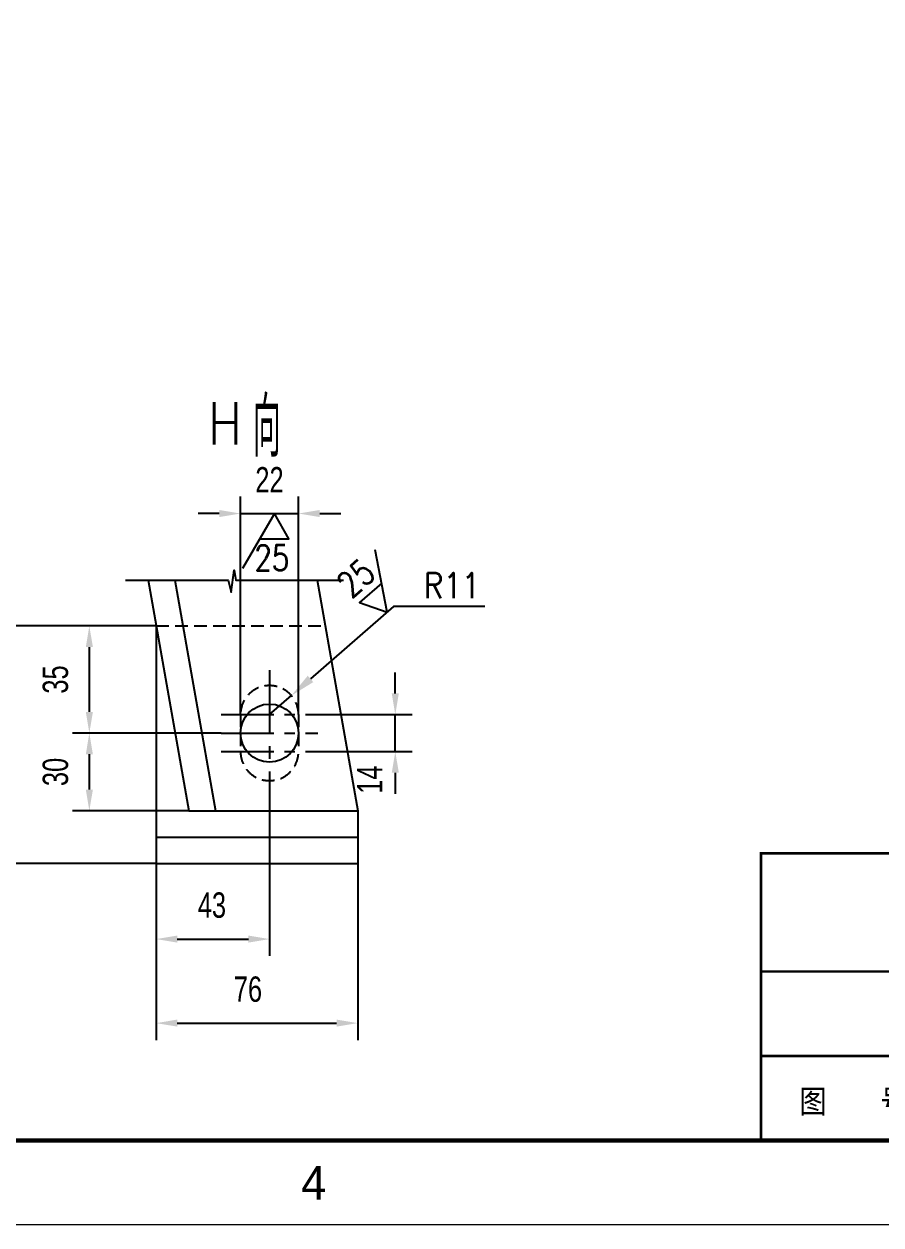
# Model space of a CAD drawing. Extents: x 148 to 221443, y -36682 to 6758.
# Drawn here: x 157299 to 159327, y -12368 to -9525 of the extents above; entities that cross this region are included whole.
import ezdxf
from ezdxf.enums import TextEntityAlignment as Align

# ---------------------------------------------------------------- set-up
doc = ezdxf.new("R2010")
doc.units = 0
doc.header["$LTSCALE"] = 10
doc.header["$MEASUREMENT"] = 0
doc.linetypes.add('CENTERX2', pattern=[4, 2.5, -0.5, 0.5, -0.5])
doc.linetypes.add('HIDDENX2', pattern=[0.75, 0.5, -0.25])
for name, color, linetype in [('2', 4, 'Continuous'), ('CENTER', 1, 'CENTERX2'), ('DIM', 4, 'Continuous'), ('HIDDEN', 7, 'HIDDENX2'), ('MAIN', 6, 'Continuous'), ('RED', 7, 'Continuous')]:
    doc.layers.add(name, color=color, linetype=linetype)
doc.layers.add('2（细实线）', color=3, linetype='Continuous', lineweight=20)
doc.layers.add('图框层', color=7, linetype='Continuous', lineweight=15)
doc.styles.add('HZ', font='ROMS.SHX', dxfattribs={"width": 0.75, "bigfont": 'GBCBIG.SHX'})
doc.styles.get("Standard").update_dxf_attribs({"font": 'wison_e.shx', "width": 0.75, "bigfont": 'wison_c.shx'})
doc.styles.add('tkhz2', font='')
doc.styles.add('XW', font='ROMANS.shx', dxfattribs={"width": 0.85})
doc.styles.get('tkhz2').set_extended_font_data('SimSun')
doc.dimstyles.new('DIM1', dxfattribs={"dimscale": 20, "dimtxt": 3, "dimasz": 2.5, "dimexe": 2, "dimexo": 0, "dimgap": 1, "dimtad": 0, "dimdec": 0, "dimzin": 0, "dimdsep": 46, "dimtxsty": 'Standard', "dimcen": 2, "dimclrd": 3, "dimclre": 3, "dimclrt": 3, "dimadec": 0, "dimazin": 0, "dimtfac": 0.666667, "dimtdec": 0, "dimtofl": 0, "dimtmove": 2, "dimatfit": 1, "dimfxl": 2, "dimtvp": 1.333333, "dimtolj": 1, "dimtzin": 0, "dimarcsym": 0})
doc.dimstyles.new('DIM3', dxfattribs={"dimscale": 20, "dimtxt": 3, "dimasz": 3, "dimexe": 2, "dimexo": 1, "dimgap": 1, "dimtad": 0, "dimtoh": 1, "dimdec": 0, "dimzin": 0, "dimdsep": 46, "dimtxsty": 'XW', "dimcen": 0, "dimclrd": 7, "dimclre": 7, "dimclrt": 3, "dimadec": 0, "dimazin": 0, "dimtfac": 0.666667, "dimtdec": 0, "dimtmove": 1, "dimatfit": 1, "dimfxl": 1, "dimtvp": 0.833333, "dimtolj": 1, "dimtzin": 0, "dimarcsym": 0})

# ---------------------------------------------------------------- blocks, each defined once
blk = doc.blocks.new('*D631')
at = {"color": 3, "lineweight": -2}
for p, q in [((157811.4, -11159.7), (157811.4, -10643.7)), ((157948.9, -11159.7), (157948.9, -10643.7)), ((157761.4, -10683.7), (157711.4, -10683.7)), ((157998.9, -10683.7), (158048.9, -10683.7))]:
    blk.add_line(p, q, dxfattribs=at)
at = {"color": 3}
for points in [[(157761.4, -10692), (157761.4, -10675.3), (157811.4, -10683.7)], [(157998.9, -10675.3), (157998.9, -10692), (157948.9, -10683.7)]]:
    blk.add_solid(points, dxfattribs=at)
at = {"layer": 'Defpoints', "color": 0}
for p in [(157948.9, -10683.7), (157811.4, -11159.7), (157948.9, -11159.7)]:
    blk.add_point(p, dxfattribs=at)
at = {"color": 3, "insert": (157880.1, -10603.7), "char_height": 60, "attachment_point": 5}
blk.add_mtext('\\A1;22', dxfattribs=at)
blk = doc.blocks.new('*D632')
at = {"color": 3, "lineweight": -2}
for p, q in [((157612, -10949.7), (157413.8, -10949.7)), ((157453.8, -10999.7), (157453.8, -11153.5)), ((157765.4, -11203.5), (157413.8, -11203.5))]:
    blk.add_line(p, q, dxfattribs=at)
at = {"color": 3}
for points in [[(157462.2, -10999.7), (157445.5, -10999.7), (157453.8, -10949.7)], [(157445.5, -11153.5), (157462.2, -11153.5), (157453.8, -11203.5)]]:
    blk.add_solid(points, dxfattribs=at)
at = {"layer": 'Defpoints', "color": 0}
for p in [(157612, -10949.7), (157453.8, -11203.5), (157765.4, -11203.5)]:
    blk.add_point(p, dxfattribs=at)
at = {"color": 3, "insert": (157373.8, -11076.6), "char_height": 60, "attachment_point": 5, "rotation": 90}
blk.add_mtext('\\A1;35', dxfattribs=at)
blk = doc.blocks.new('*D633')
at = {"color": 3, "lineweight": -2}
for p, q in [((157765.4, -11203.5), (157413.8, -11203.5)), ((157453.8, -11253.5), (157453.8, -11337.2)), ((157689.2, -11387.2), (157413.8, -11387.2))]:
    blk.add_line(p, q, dxfattribs=at)
at = {"color": 3}
for points in [[(157462.2, -11253.5), (157445.5, -11253.5), (157453.8, -11203.5)], [(157445.5, -11337.2), (157462.2, -11337.2), (157453.8, -11387.2)]]:
    blk.add_solid(points, dxfattribs=at)
at = {"layer": 'Defpoints', "color": 0}
for p in [(157765.4, -11203.5), (157453.8, -11387.2), (157689.2, -11387.2)]:
    blk.add_point(p, dxfattribs=at)
at = {"color": 3, "insert": (157373.8, -11295.4), "char_height": 60, "attachment_point": 5, "rotation": 90}
blk.add_mtext('\\A1;30', dxfattribs=at)
blk = doc.blocks.new('*D634')
at = {"color": 3, "lineweight": -2}
for p, q in [((157612, -10949.7), (157230.5, -10949.7)), ((157270.5, -10999.7), (157270.5, -11462.2)), ((157612, -11512.2), (157230.5, -11512.2))]:
    blk.add_line(p, q, dxfattribs=at)
at = {"color": 3}
for points in [[(157278.8, -10999.7), (157262.2, -10999.7), (157270.5, -10949.7)], [(157262.2, -11462.2), (157278.8, -11462.2), (157270.5, -11512.2)]]:
    blk.add_solid(points, dxfattribs=at)
at = {"layer": 'Defpoints', "color": 0}
for p in [(157612, -10949.7), (157270.5, -11512.2), (157612, -11512.2)]:
    blk.add_point(p, dxfattribs=at)
at = {"color": 3, "insert": (157190.5, -11257.1), "char_height": 60, "attachment_point": 5, "rotation": 90}
blk.add_mtext('\\A1;90', dxfattribs=at)
blk = doc.blocks.new('*D635')
at = {"color": 3, "lineweight": -2}
for p, q in [((157880.1, -11309.8), (157880.1, -11731)), ((157612, -11512.2), (157612, -11731)), ((157662, -11691), (157830.1, -11691))]:
    blk.add_line(p, q, dxfattribs=at)
at = {"color": 3}
for points in [[(157662, -11682.7), (157662, -11699.4), (157612, -11691)], [(157830.1, -11699.4), (157830.1, -11682.7), (157880.1, -11691)]]:
    blk.add_solid(points, dxfattribs=at)
at = {"layer": 'Defpoints', "color": 0}
for p in [(157880.1, -11309.8), (157612, -11512.2), (157880.1, -11691)]:
    blk.add_point(p, dxfattribs=at)
at = {"color": 3, "insert": (157743.9, -11611), "char_height": 60, "attachment_point": 5}
blk.add_mtext('\\A1;43', dxfattribs=at)
blk = doc.blocks.new('*D636')
at = {"color": 3, "lineweight": -2}
for p, q in [((157612, -11512.2), (157612, -11930)), ((158089, -11512.2), (158089, -11930)), ((157662, -11890), (158039, -11890))]:
    blk.add_line(p, q, dxfattribs=at)
at = {"color": 3}
for points in [[(157662, -11881.6), (157662, -11898.3), (157612, -11890)], [(158039, -11898.3), (158039, -11881.6), (158089, -11890)]]:
    blk.add_solid(points, dxfattribs=at)
at = {"layer": 'Defpoints', "color": 0}
for p in [(157612, -11512.2), (158089, -11512.2), (158089, -11890)]:
    blk.add_point(p, dxfattribs=at)
at = {"color": 3, "insert": (157829.2, -11810), "char_height": 60, "attachment_point": 5}
blk.add_mtext('\\A1;76', dxfattribs=at)
blk = doc.blocks.new('*D637')
at = {"color": 3, "lineweight": -2}
for p, q in [((158177.8, -11109.7), (158177.8, -11059.7)), ((157994.9, -11159.7), (158217.8, -11159.7)), ((157994.9, -11247.2), (158217.8, -11247.2)), ((158177.8, -11297.2), (158177.8, -11347.2))]:
    blk.add_line(p, q, dxfattribs=at)
at = {"color": 3}
for points in [[(158169.5, -11109.7), (158186.2, -11109.7), (158177.8, -11159.7)], [(158186.2, -11297.2), (158169.5, -11297.2), (158177.8, -11247.2)]]:
    blk.add_solid(points, dxfattribs=at)
at = {"layer": 'Defpoints', "color": 0}
for p in [(157994.9, -11159.7), (157994.9, -11247.2), (158177.8, -11247.2)]:
    blk.add_point(p, dxfattribs=at)
at = {"color": 3, "insert": (158117.2, -11313.6), "char_height": 60, "attachment_point": 5, "rotation": 90}
blk.add_mtext('\\A1;14', dxfattribs=at)
blk = doc.blocks.new('*D638')
at = {"layer": '2', "color": 3, "linetype": 'Continuous', "lineweight": -2}
for p, q in [((158173.8, -10903.9), (157977.2, -11075.2)), ((158390.1, -10903.9), (158173.8, -10903.9)), ((157880.1, -11159.7), (157932, -11114.6))]:
    blk.add_line(p, q, dxfattribs=at)
at = {"layer": '2', "color": 3}
blk.add_solid([(157970.7, -11067.6), (157983.8, -11082.7), (157932, -11114.6)], dxfattribs=at)
at = {"layer": 'Defpoints', "color": 0}
for p in [(157932, -11114.6), (157880.1, -11159.7)]:
    blk.add_point(p, dxfattribs=at)
at = {"layer": '2', "color": 3, "insert": (158312, -10853.9), "char_height": 60, "attachment_point": 5, "style": 'XW'}
blk.add_mtext('\\A1;R11', dxfattribs=at)
blk = doc.blocks.new('a2')
at = {"layer": '图框层', "ltscale": 10}
blk.add_lwpolyline([(15311.09, 10126.74), (15905.09, 10126.74), (15905.09, 9706.74), (15311.09, 9706.74)], close=True, dxfattribs=at)
at = {"layer": '图框层', "ltscale": 10, "const_width": 0.5}
blk.add_lwpolyline([(15336.09, 10116.74), (15895.09, 10116.74), (15895.09, 9716.74), (15336.09, 9716.74)], close=True, dxfattribs=at)
at = {"style": 'HZ'}
blk.add_text('4', height=4, dxfattribs=at).set_placement((15662.17, 9711.74), align=Align.MIDDLE)

msp = doc.modelspace()

# ---------------------------------------------------------------- linework, layer by layer
at = {"color": 3}
msp.add_line((158177.8253, -11247.2376), (158177.8253, -11159.7376), dxfattribs=at)
for points in [[(157856.8676, -10743.6255), (157926.1496, -10743.7381), (157891.6061, -10683.6819), (157816.3394, -10813.5597)], [(158145.723, -10848.9139), (158093.4064, -10894.3339), (158158.8996, -10916.9314), (158130.3503, -10769.5602)]]:
    msp.add_lwpolyline(points, dxfattribs=at)
at = {"layer": 'CENTER', "color": 1, "ltscale": 6}
msp.add_line((157880.1425, -11054.6519), (157880.1425, -11344.7597), dxfattribs=at)
at = {"layer": 'CENTER', "color": 1, "ltscale": 5}
for p, q in [((157765.409, -11159.7376), (157994.8631, -11159.7376)), ((157765.409, -11203.4876), (157994.8631, -11203.4876)), ((157765.409, -11247.2376), (157994.8631, -11247.2376))]:
    msp.add_line(p, q, dxfattribs=at)
at = {"layer": 'DIM', "color": 3}
msp.add_line((157811.3925, -10683.6819), (157948.8925, -10683.6819), dxfattribs=at)
at = {"layer": 'HIDDEN', "color": 2, "ltscale": 6}
for p, q in [((157612.024, -10949.7376), (158011.8483, -10949.7376)), ((157811.3925, -11159.7376), (157811.3925, -11247.2376)), ((157948.8925, -11159.7376), (157948.8925, -11247.2376))]:
    msp.add_line(p, q, dxfattribs=at)
for centre, start, end in [((157880.1425, -11159.7376), 0, 180), ((157880.1425, -11247.2376), 180, 0)]:
    msp.add_arc(centre, 68.75, start, end, dxfattribs=at)
at = {"layer": 'MAIN', "linetype": 'Continuous'}
msp.add_lwpolyline([(157539.0608, -10841.5977), (157782.4247, -10841.5977), (157789.4432, -10870.1673), (157796.2129, -10817.5548), (157800.7258, -10841.6063), (158054.9578, -10841.6063)], dxfattribs=at)
at = {"layer": 'RED'}
for p, q in [((157592.956, -10841.5977), (157689.1671, -11387.2376)), ((157656.4202, -10841.5977), (157752.6312, -11387.2376)), ((157992.7818, -10841.6063), (158088.9913, -11387.2376)), ((157612.024, -10949.7376), (157612.024, -11512.2376)), ((157689.1671, -11387.2376), (158088.9913, -11387.2376)), ((158088.9913, -11387.2376), (158088.9913, -11512.2376)), ((157612.024, -11449.7376), (158088.9913, -11449.7376)), ((157612.024, -11512.2376), (158088.9913, -11512.2376))]:
    msp.add_line(p, q, dxfattribs=at)
msp.add_circle((157880.1425, -11203.4876), 68.75, dxfattribs=at)
at = {"layer": '图框层', "const_width": 6}
msp.add_lwpolyline([(159043.0858, -12167.8391), (162643.0858, -12167.8391), (162643.0858, -11487.8391), (159043.0858, -11487.8391)], close=True, dxfattribs=at)
for points in [[(159043.0858, -11767.8391), (162643.0858, -11767.8391)], [(159043.0858, -11967.8391), (162643.0858, -11967.8391)]]:
    msp.add_lwpolyline(points, dxfattribs=at)

# ---------------------------------------------------------------- block references
at = {"layer": '2（细实线）', "xscale": 20, "yscale": 20, "zscale": 20}
msp.add_blockref('a2', (-155258.6412, -206502.6822), dxfattribs=at)

# ---------------------------------------------------------------- texts
at = {"layer": '2', "color": 3, "linetype": 'Continuous', "style": 'HZ', "width": 0.65}
msp.add_text('向', height=140, dxfattribs=at).set_placement((157840.6487, -10549.1065))
at = {"layer": '2', "color": 3, "linetype": 'Continuous', "style": 'XW', "width": 0.85}
msp.add_text('H', height=100, dxfattribs=at).set_placement((157814.8333, -10470.2525), align=Align.MIDDLE_RIGHT)
at = {"layer": 'DIM', "color": 3, "style": 'XW', "width": 0.8}
for rotation, p in [(359.9068643, (157926.8606, -10788.4927)), (40.9637559, (158115.6365, -10809.5726))]:
    msp.add_text('25', height=60, rotation=rotation, dxfattribs=at).set_placement(p, align=Align.MIDDLE_RIGHT)
at = {"layer": '图框层', "style": 'tkhz2', "width": 0.85}
msp.add_text('图    号', height=55, dxfattribs=at).set_placement((159261.7332, -12102.8158), align=Align.CENTER)

# ---------------------------------------------------------------- dimensions: what is measured, and where the dimension line sits
for base, p1, p2, text, picture, middle in [((157948.8925, -10683.6819), (157811.3925, -11159.7376), (157948.8925, -11159.7376), '22', '*D631', (157880.1425, -10683.6819)), ((157880.1425, -11691.0377), (157612.024, -11512.2376), (157880.1425, -11309.7597), '43', '*D635', (157743.8905, -11691.0377)), ((158088.9913, -11889.9809), (157612.024, -11512.2376), (158088.9913, -11512.2376), '76', '*D636', (157829.1919, -11889.9809))]:
    dim = msp.add_linear_dim(base=base, p1=p1, p2=p2, text=text, dimstyle='DIM1', override={"dimscale": 20, "dimtmove": 0})
    dim.commit()
    dim.dimension.update_dxf_attribs({"geometry": picture, "text_midpoint": middle, "dimtype": 160})
for base, p1, p2, text, override, picture, middle in [((157270.5094, -11512.2376), (157612.024, -10949.7376), (157612.024, -11512.2376), '90', {"dimscale": 20, "dimtmove": 0}, '*D634', (157270.5094, -11257.1145)), ((158177.8253, -11247.2376), (157994.8631, -11159.7376), (157994.8631, -11247.2376), '14', {"dimscale": 20}, '*D637', (158117.2459, -11313.6451))]:
    dim = msp.add_linear_dim(base=base, p1=p1, p2=p2, angle=90, text=text, dimstyle='DIM1', override=override)
    dim.commit()
    dim.dimension.update_dxf_attribs({"geometry": picture, "text_midpoint": middle, "dimtype": 160})
for base, p1, p2, text, picture, middle in [((157453.8332, -11203.4876), (157612.024, -10949.7376), (157765.409, -11203.4876), '35', '*D632', (157373.8332, -11076.6126)), ((157453.8332, -11387.2376), (157765.409, -11203.4876), (157689.1671, -11387.2376), '30', '*D633', (157373.8332, -11295.3626))]:
    dim = msp.add_linear_dim(base=base, p1=p1, p2=p2, angle=90, text=text, dimstyle='DIM1', override={"dimscale": 20})
    dim.commit()
    dim.dimension.update_dxf_attribs({"geometry": picture, "text_midpoint": middle})
at = {"layer": '2', "color": 3, "linetype": 'Continuous'}
dim = msp.add_radius_dim(center=(157880.1425, -11159.7376), mpoint=(157931.984, -11114.582), text='R11', dimstyle='DIM3', override={"dimscale": 20, "dimclrd": 3}, dxfattribs=at)
dim.commit()
dim.dimension.update_dxf_attribs({"geometry": '*D638', "text_midpoint": (158173.8165, -10903.9383), "dimtype": 164})

doc.saveas('drawing.dxf')
